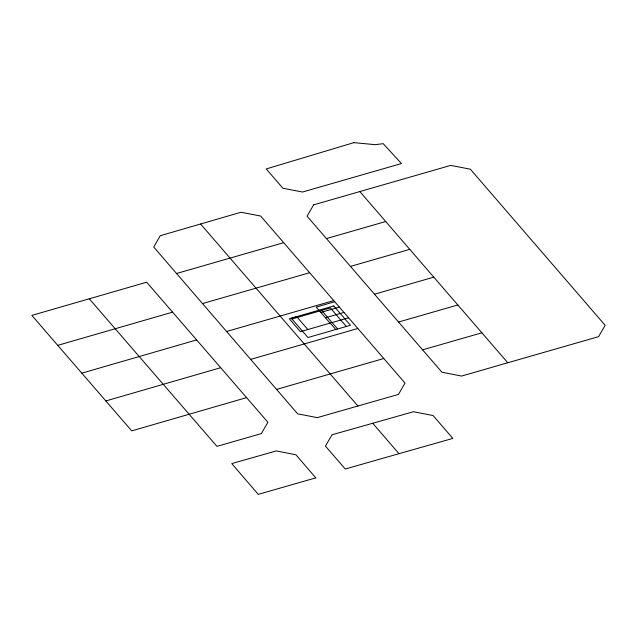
<?xml version="1.0" encoding="UTF-8"?>
<svg xmlns="http://www.w3.org/2000/svg" width="637" height="637" viewBox="0 0 637 637"><rect width="100%" height="100%" fill="white"/><g stroke="black" fill="none" stroke-linecap="round" stroke-linejoin="round"><path stroke-width="0.96" d="M89.276 298.809L216.93 446.362L261.353 433.598L267.882 422.251L146.677 282.207L31.85 315.395L57.736 345.358L172.587 312.154M57.736 345.358L81.807 373.155L196.634 339.927M220.673 367.708L105.822 400.952M246.567 397.631L131.708 430.875L81.807 373.155M176.545 273.488L297.638 413.835L317.282 417.633L398.459 394.407L405.021 383.076L260.652 216.031L241.025 212.248L160.261 235.714L153.732 247.06L176.545 273.488L283.664 242.681M326.423 238.588L385.719 221.533M202.486 303.578L309.638 272.724M350.461 266.401L409.766 249.338M226.589 331.495L333.74 300.6M334.712 301.747L316.191 307.09L330.07 323.126M374.508 294.214L433.805 277.151M291.953 319.002L330.324 307.934L346.337 326.455M320.817 312.433L339.338 307.09M325.443 317.783L343.964 312.441M348.59 317.791L300.425 331.678L289.325 318.842L296.731 316.708L307.838 329.544M250.66 359.387L357.843 328.485M398.547 322.027L457.852 304.964M276.554 389.414L383.793 358.512M422.594 349.84L481.891 332.809M398.985 453.679L345.254 469.015L325.427 446.075L332.076 434.76L413.485 411.733L433.104 415.555L452.843 438.415L398.985 453.679L372.717 423.263M359.833 191.57L507.777 362.772M321.597 310.45L337.618 328.971M330.213 323.086L335.763 329.504M200.583 224.001L357.898 406.024M313.627 204.859L307.066 216.19L441.951 372.239L461.57 376.061L598.589 336.647L605.15 325.324L470.353 169.187L450.733 165.397L313.627 204.859M353.861 142.64L266.234 168.948L282.908 188.241L302.527 192.024L401.445 163.55L383.235 143.675L375.297 144.671L353.861 142.64M333.724 305.951L291.26 318.197L307.974 337.522L350.438 325.276L333.724 305.951M315.793 477.877L258.248 494.36L231.772 463.593L276.315 450.924L295.934 454.778L315.793 477.877"/></g></svg>
